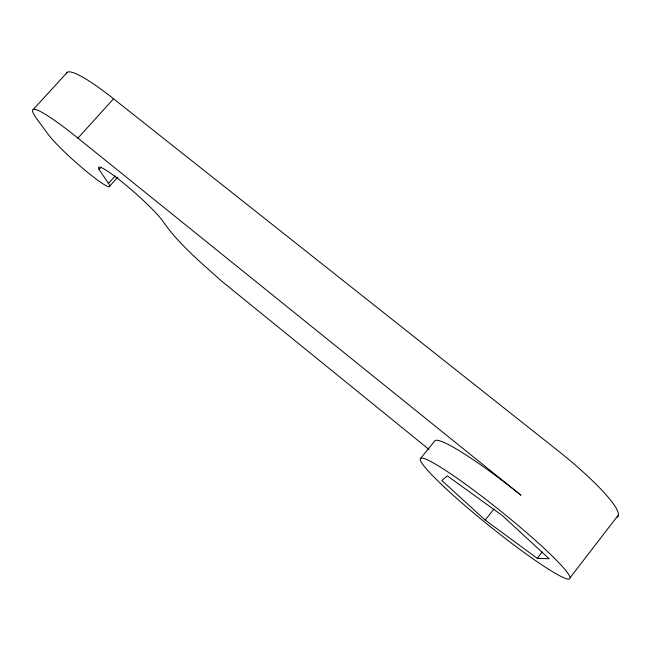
<?xml version="1.0" encoding="UTF-8"?>
<svg xmlns="http://www.w3.org/2000/svg" width="651" height="651" viewBox="0 0 651 651"><rect width="100%" height="100%" fill="white"/><g stroke="black" fill="none" stroke-linecap="round" stroke-linejoin="round"><path stroke-width="0.98" d="M570.252 577.518L618.45 514.925M537.27 558.363L549.143 558.729L502.45 515.657L447.286 475.832L441.834 480.519L485.19 520.092L537.27 558.363L542.25 551.958M485.19 520.092L493.954 508.992M420.416 458.654L434.673 440.987A95.656 11.165 38.5 0 1 520.938 495.208L77.941 138.126A87.673 9.505 41.6 0 0 37.188 119.402L48.711 134.993A42.071 4.321 41.6 0 0 88.349 172.963A42.071 4.321 41.6 0 0 108.497 183.444L115.211 175.925M109.799 186.064L117.782 177.129M108.497 183.444L99.082 169.48L101.092 167.242M77.941 138.126L113.543 98.781L556.743 449.727A95.038 15.388 37.8 0 1 616.473 517.561M33.266 109.466L67.346 72.269M429.033 449.467L221.316 280.882C200.638 262.15 178.512 244.068 162.628 220.892A43.788 4.826 41.4 0 0 122.884 182.63A43.788 4.826 41.4 0 0 99.082 169.48M66.304 73.685A87.153 13.118 42.2 0 1 113.543 98.781M443.705 486.541A95.925 9.317 38.8 0 0 568.25 579.097A95.925 9.317 38.8 0 0 473.838 490.293A95.925 9.317 38.8 0 0 443.705 486.541"/></g></svg>
